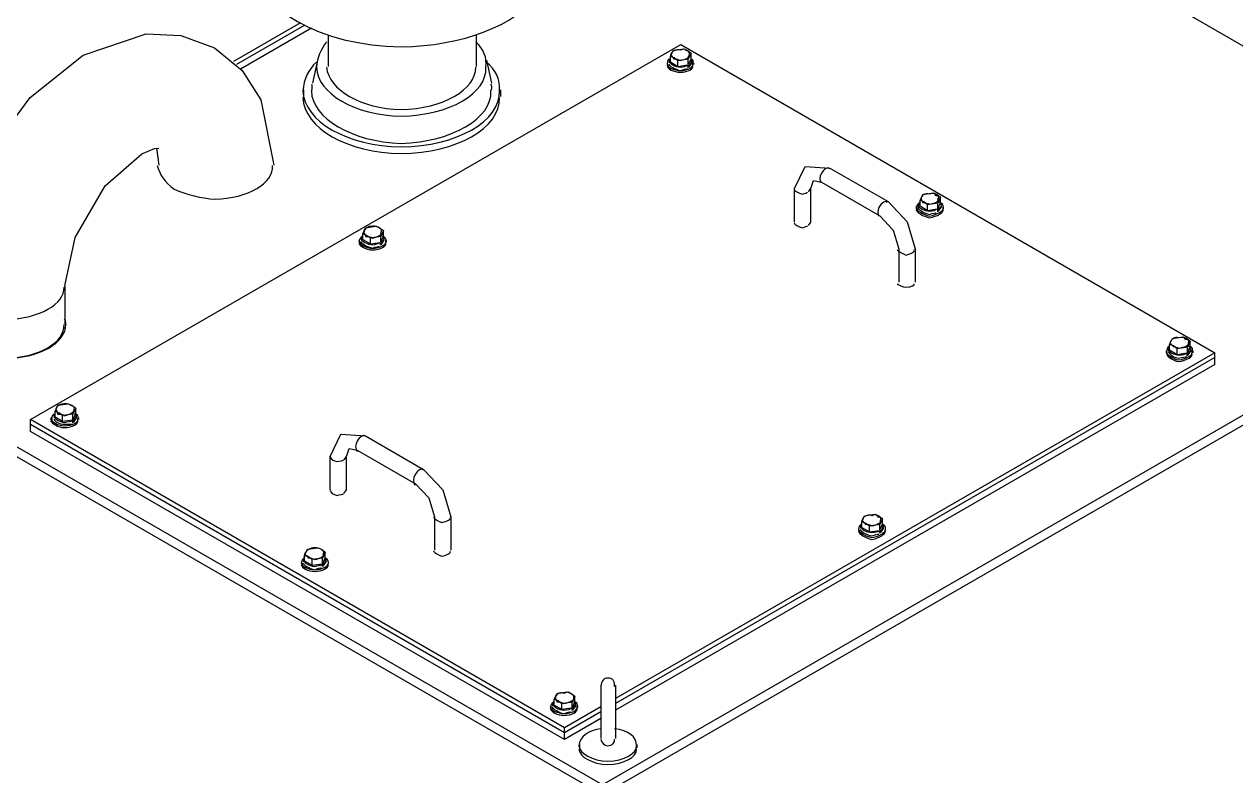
# Model space of a CAD drawing. Header units: inches. Extents: x 0.3 to 33.8, y 15.5 to 37.1.
# Drawn here: x 27.336 to 31.03, y 29.592 to 31.885 of the extents above; entities that cross this region are included whole.
import ezdxf

# ---------------------------------------------------------------- set-up
doc = ezdxf.new("R2010")
doc.units = ezdxf.units.IN
doc.header["$MEASUREMENT"] = 0

# ---------------------------------------------------------------- blocks, each defined once
blk = doc.blocks.new('60298_1')
at = {"transparency": 33554687}
for points in [[(29.8267, 32.527), (31.755, 31.4136)], [(29.0986, 29.5644), (24.8506, 32.0173)], [(28.1783, 31.8892), (27.9733, 31.771)], [(27.1088, 31.0872), (27.1403, 31.2917), (27.2261, 31.489), (27.3536, 31.661), (27.5153, 31.7906), (27.7074, 31.8557), (27.8132, 31.851), (27.916, 31.8133), (28.0002, 31.7436), (28.057, 31.6543), (28.0967, 31.4549)], [(28.1917, 31.882), (27.9831, 31.7617)], [(28.1917, 31.882), (27.9831, 31.7617)], [(28.2114, 31.8727), (27.9955, 31.7482)], [(28.2625, 31.8531), (28.2625, 31.7565)], [(28.7133, 31.8531), (28.7133, 31.7565)], [(27.3552, 30.6788), (29.3377, 31.8231)], [(29.3144, 31.8051), (29.3459, 31.8102)], [(29.3377, 31.8231), (30.9659, 30.8827)], [(29.3459, 31.8102), (29.3573, 31.8056)], [(28.23, 31.7751), (28.215, 31.7049)], [(28.7453, 31.7751), (28.7608, 31.7049)], [(29.3036, 31.7668), (29.3036, 31.7746)], [(29.3062, 31.787), (29.3144, 31.8051)], [(29.3062, 31.7699), (29.3062, 31.787)], [(29.3175, 31.7823), (29.3062, 31.787)], [(29.3289, 31.7736), (29.3175, 31.7823)], [(29.3604, 31.7787), (29.3289, 31.7736)], [(29.3289, 31.7565), (29.3289, 31.7736)], [(29.3573, 31.8056), (29.3692, 31.7968)], [(29.3692, 31.7968), (29.3604, 31.7787)], [(29.3604, 31.7617), (29.3604, 31.7787)], [(29.3609, 31.7627), (29.3692, 31.7797)], [(29.3692, 31.7797), (29.3692, 31.7968)], [(29.3717, 31.7668), (29.3717, 31.7746)], [(29.2969, 31.7617), (29.2969, 31.7668)], [(29.3062, 31.7699), (29.3289, 31.7565)], [(29.3289, 31.7565), (29.3583, 31.7612)], [(29.3583, 31.7612), (29.3583, 31.7612)], [(29.3604, 31.7617), (29.3604, 31.7617)], [(29.3604, 31.7601), (29.3604, 31.7601)], [(29.3604, 31.7524), (29.3604, 31.7601)], [(29.3609, 31.7627), (29.3609, 31.7627)], [(29.363, 31.7539), (29.3717, 31.7668)], [(29.363, 31.7617), (29.363, 31.7539)], [(29.363, 31.7539), (29.363, 31.7539)], [(29.3779, 31.7617), (29.3779, 31.7668)], [(28.1876, 31.6852), (28.1876, 31.6646)], [(28.7882, 31.6852), (28.7882, 31.6646)], [(27.4595, 31.0872), (27.491, 31.2344), (27.5829, 31.3914), (27.6944, 31.4895), (27.7332, 31.5055), (27.7466, 31.5071)], [(27.7389, 31.5066), (27.7461, 31.4549)], [(29.6842, 31.3837), (29.7172, 31.4513), (29.7926, 31.4461)], [(29.7926, 31.4461), (29.9697, 31.3439)], [(29.7343, 31.3837), (29.7425, 31.4079), (29.7673, 31.4028)], [(29.6842, 31.2814), (29.6842, 31.3837)], [(29.727, 31.3733), (29.7343, 31.3837)], [(29.7343, 31.2814), (29.7343, 31.3837)], [(29.7673, 31.4028), (29.9444, 31.3005)], [(30.0756, 31.3656), (30.1071, 31.3708)], [(30.1071, 31.3708), (30.1185, 31.3661)], [(29.9697, 31.3439), (30.0286, 31.2819), (30.0529, 31.1998)], [(30.0648, 31.3279), (30.0648, 31.3351)], [(30.0673, 31.3475), (30.0756, 31.3656)], [(30.0673, 31.3305), (30.0673, 31.3475)], [(30.0787, 31.3429), (30.0673, 31.3475)], [(30.0673, 31.3305), (30.0901, 31.317)], [(30.0901, 31.3341), (30.0787, 31.3429)], [(30.1216, 31.3393), (30.0901, 31.3341)], [(30.0901, 31.317), (30.0901, 31.3341)], [(30.1185, 31.3661), (30.1298, 31.3573)], [(30.1298, 31.3573), (30.1216, 31.3393)], [(30.1216, 31.3222), (30.1216, 31.3393)], [(30.1221, 31.3232), (30.1298, 31.3403)], [(30.1298, 31.3403), (30.1298, 31.3573)], [(30.1329, 31.3279), (30.1329, 31.3351)], [(29.9444, 31.3005), (29.9852, 31.2571), (30.0028, 31.1998)], [(30.058, 31.3222), (30.058, 31.3279)], [(30.0901, 31.317), (30.1195, 31.3217)], [(30.1195, 31.3217), (30.1195, 31.3217)], [(30.1216, 31.3222), (30.1216, 31.3222)], [(30.1216, 31.3207), (30.1216, 31.3207)], [(30.1216, 31.3129), (30.1216, 31.3207)], [(30.1221, 31.3232), (30.1221, 31.3232)], [(30.1241, 31.3145), (30.1329, 31.3279)], [(30.1241, 31.3222), (30.1241, 31.3145)], [(30.1241, 31.3145), (30.1241, 31.3145)], [(30.1391, 31.3222), (30.1391, 31.3279)], [(28.3678, 31.2453), (28.3766, 31.2633)], [(28.3766, 31.2633), (28.4076, 31.2685)], [(28.4076, 31.2685), (28.4195, 31.2639)], [(28.4195, 31.2639), (28.4308, 31.2551)], [(32.0281, 31.2251), (32.0281, 31.2561), (29.0986, 29.5644)], [(29.727, 31.2711), (29.7343, 31.2814)], [(28.3585, 31.22), (28.3585, 31.2256)], [(28.3653, 31.2256), (28.3653, 31.2334)], [(28.3678, 31.2282), (28.3678, 31.2453)], [(28.3797, 31.2406), (28.3678, 31.2453)], [(28.3678, 31.2282), (28.3911, 31.2148)], [(28.3911, 31.2324), (28.3797, 31.2406)], [(28.4226, 31.237), (28.3911, 31.2324)], [(28.3911, 31.2148), (28.3911, 31.2324)], [(28.3911, 31.2148), (28.4205, 31.2194)], [(28.4205, 31.2194), (28.4205, 31.2194)], [(28.4308, 31.2551), (28.4226, 31.237)], [(28.4226, 31.22), (28.4226, 31.237)], [(28.4226, 31.22), (28.4226, 31.22)], [(28.4231, 31.221), (28.4308, 31.238)], [(28.4231, 31.221), (28.4231, 31.221)], [(28.4246, 31.2122), (28.4334, 31.2256)], [(28.4246, 31.22), (28.4246, 31.2122)], [(28.4308, 31.238), (28.4308, 31.2551)], [(28.4334, 31.2256), (28.4334, 31.2334)], [(28.4401, 31.22), (28.4401, 31.2256)], [(32.0281, 31.2251), (29.0986, 29.5339)], [(28.4221, 31.2184), (28.4221, 31.2184)], [(28.4221, 31.2107), (28.4221, 31.2184)], [(28.4246, 31.2122), (28.4246, 31.2122)], [(30.0028, 31.1998), (30.0028, 31.0976)], [(30.0529, 31.1998), (30.0529, 31.0976)], [(29.0986, 29.5339), (26.2521, 31.1776)], [(27.4595, 31.0872), (27.4595, 30.97)], [(27.4605, 30.9545), (27.459, 30.9602)], [(30.8285, 30.9081), (30.8368, 30.9261)], [(30.8368, 30.9261), (30.8683, 30.9313)], [(30.8683, 30.9313), (30.8796, 30.9266)], [(30.8796, 30.9266), (30.891, 30.9179)], [(30.8192, 30.8827), (30.8192, 30.8884)], [(30.8259, 30.8884), (30.8259, 30.8957)], [(30.8285, 30.891), (30.8285, 30.9081)], [(30.8399, 30.9034), (30.8285, 30.9081)], [(30.8285, 30.891), (30.8512, 30.8776)], [(30.8512, 30.8946), (30.8399, 30.9034)], [(30.8827, 30.8998), (30.8512, 30.8946)], [(30.8512, 30.8776), (30.8512, 30.8946)], [(30.891, 30.9179), (30.8827, 30.8998)], [(30.8827, 30.8827), (30.8827, 30.8998)], [(30.8833, 30.8838), (30.891, 30.9008)], [(30.8853, 30.875), (30.8936, 30.8884)], [(30.891, 30.9008), (30.891, 30.9179)], [(30.8936, 30.8884), (30.8936, 30.8957)], [(30.9003, 30.8827), (30.9003, 30.8884)], [(30.9659, 30.8678), (30.9659, 30.8827), (29.1383, 29.8277)], [(30.9659, 30.8678), (29.1383, 29.8122)], [(30.9659, 30.8678), (29.1383, 29.8122)], [(30.8512, 30.8776), (30.8807, 30.8822)], [(30.8807, 30.8822), (30.8807, 30.8822)], [(30.8822, 30.8812), (30.8822, 30.8812)], [(30.8822, 30.8735), (30.8822, 30.8812)], [(30.8853, 30.875), (30.8822, 30.8766)], [(30.8827, 30.8827), (30.8827, 30.8827)], [(30.8833, 30.8838), (30.8833, 30.8838)], [(30.8853, 30.8827), (30.8853, 30.875)], [(30.9659, 30.8471), (30.9659, 30.8678)], [(30.9659, 30.8471), (29.1383, 29.7921)], [(27.43, 30.7036), (27.4383, 30.7221)], [(27.43, 30.6865), (27.43, 30.7036)], [(27.4414, 30.6994), (27.43, 30.7036)], [(27.4383, 30.7221), (27.4698, 30.7268)], [(27.4698, 30.7268), (27.4812, 30.7221)], [(27.4812, 30.7221), (27.4925, 30.7134)], [(27.4925, 30.7134), (27.4843, 30.6953)], [(27.4925, 30.6963), (27.4925, 30.7134)], [(28.9834, 29.7384), (27.3552, 30.6788)], [(27.3552, 30.6633), (27.3552, 30.6788)], [(27.4207, 30.6788), (27.4207, 30.6839)], [(27.4275, 30.6839), (27.4275, 30.6917)], [(27.43, 30.6865), (27.4528, 30.6736)], [(27.4528, 30.6906), (27.4414, 30.6994)], [(27.4843, 30.6953), (27.4528, 30.6906)], [(27.4528, 30.6736), (27.4528, 30.6906)], [(27.4528, 30.6736), (27.4822, 30.6777)], [(27.4822, 30.6777), (27.4822, 30.6777)], [(27.4838, 30.6767), (27.4838, 30.6767)], [(27.4838, 30.669), (27.4838, 30.6767)], [(27.4869, 30.6705), (27.4838, 30.6721)], [(27.4843, 30.6783), (27.4843, 30.6953)], [(27.4843, 30.6783), (27.4843, 30.6783)], [(27.4848, 30.6793), (27.4925, 30.6963)], [(27.4848, 30.6793), (27.4848, 30.6793)], [(27.4869, 30.6705), (27.4951, 30.6839)], [(27.4869, 30.6783), (27.4869, 30.6705)], [(27.4951, 30.6839), (27.4951, 30.6917)], [(27.5018, 30.6788), (27.5018, 30.6839)], [(28.9834, 29.7229), (27.3552, 30.6633)], [(28.9834, 29.7229), (27.3552, 30.6633)], [(27.3552, 30.6426), (27.3552, 30.6633)], [(28.9834, 29.7028), (27.3552, 30.6426)], [(28.2682, 30.5662), (28.3012, 30.6338), (28.3766, 30.6287)], [(28.3766, 30.6287), (28.5537, 30.5264)], [(28.2682, 30.4639), (28.2682, 30.5662)], [(28.311, 30.5559), (28.3183, 30.5662)], [(28.3183, 30.5662), (28.3265, 30.5905), (28.3513, 30.5853)], [(28.3183, 30.4639), (28.3183, 30.5662)], [(28.3513, 30.5853), (28.5284, 30.483)], [(28.5537, 30.5264), (28.6126, 30.4645), (28.6369, 30.3823)], [(28.5284, 30.483), (28.5692, 30.4397), (28.5868, 30.3823)], [(28.311, 30.4536), (28.3183, 30.4639)], [(28.5868, 30.3823), (28.5868, 30.2801)], [(28.6369, 30.3823), (28.6369, 30.2801)], [(29.8902, 30.3663), (29.8985, 30.3844)], [(29.8985, 30.3844), (29.93, 30.3896)], [(29.93, 30.3896), (29.9413, 30.3849)], [(29.9413, 30.3849), (29.9532, 30.3762)], [(29.9532, 30.3762), (29.9444, 30.3581)], [(29.9532, 30.3591), (29.9532, 30.3762)], [(29.8809, 30.341), (29.8809, 30.3467)], [(29.8876, 30.3467), (29.8876, 30.3545)], [(29.8902, 30.3493), (29.8902, 30.3663)], [(29.9016, 30.3617), (29.8902, 30.3663)], [(29.8902, 30.3493), (29.9135, 30.3364)], [(29.9135, 30.3534), (29.9016, 30.3617)], [(29.9444, 30.3581), (29.9135, 30.3534)], [(29.9135, 30.3364), (29.9135, 30.3534)], [(29.9135, 30.3364), (29.9424, 30.3405)], [(29.9424, 30.3405), (29.9424, 30.3405)], [(29.9444, 30.341), (29.9444, 30.3581)], [(29.9444, 30.341), (29.9444, 30.341)], [(29.9444, 30.3395), (29.9444, 30.3395)], [(29.9444, 30.3317), (29.9444, 30.3395)], [(29.945, 30.3421), (29.9532, 30.3591)], [(29.945, 30.3421), (29.945, 30.3421)], [(29.947, 30.3333), (29.9558, 30.3467)], [(29.947, 30.341), (29.947, 30.3333)], [(29.947, 30.3333), (29.947, 30.3333)], [(29.9558, 30.3467), (29.9558, 30.3545)], [(29.9625, 30.341), (29.9625, 30.3467)], [(28.1907, 30.2641), (28.1995, 30.2827)], [(28.1907, 30.2471), (28.1907, 30.2641)], [(28.2026, 30.26), (28.1907, 30.2641)], [(28.1995, 30.2827), (28.231, 30.2873)], [(28.214, 30.2512), (28.2026, 30.26)], [(28.231, 30.2873), (28.2424, 30.2827)], [(28.2424, 30.2827), (28.2537, 30.2739)], [(28.2537, 30.2739), (28.2455, 30.2558)], [(28.2537, 30.2569), (28.2537, 30.2739)], [(28.1819, 30.2393), (28.1819, 30.2445)], [(28.1881, 30.2445), (28.1881, 30.2522)], [(28.1907, 30.2471), (28.214, 30.2341)], [(28.2455, 30.2558), (28.214, 30.2512)], [(28.214, 30.2341), (28.214, 30.2512)], [(28.214, 30.2341), (28.2434, 30.2383)], [(28.2434, 30.2383), (28.2434, 30.2383)], [(28.2449, 30.2372), (28.2449, 30.2372)], [(28.2449, 30.23), (28.2449, 30.2372)], [(28.2455, 30.2388), (28.2455, 30.2558)], [(28.2455, 30.2388), (28.2455, 30.2388)], [(28.246, 30.2398), (28.2537, 30.2569)], [(28.246, 30.2398), (28.246, 30.2398)], [(28.2475, 30.231), (28.2563, 30.2445)], [(28.2475, 30.2388), (28.2475, 30.231)], [(28.2475, 30.231), (28.2475, 30.231)], [(28.2563, 30.2445), (28.2563, 30.2522)], [(28.263, 30.2393), (28.263, 30.2445)], [(29.0944, 29.868), (29.0944, 29.7053)], [(29.1383, 29.868), (29.1383, 29.7053)], [(28.9519, 29.8251), (28.9607, 29.8432)], [(28.9519, 29.8076), (28.9519, 29.8251)], [(28.9638, 29.8205), (28.9519, 29.8251)], [(28.9607, 29.8432), (28.9917, 29.8479)], [(28.9751, 29.8117), (28.9638, 29.8205)], [(29.0066, 29.8164), (28.9751, 29.8117)], [(28.9917, 29.8479), (29.0035, 29.8432)], [(29.0035, 29.8432), (29.0149, 29.8344)], [(29.0149, 29.8344), (29.0066, 29.8164)], [(29.0066, 29.7993), (29.0066, 29.8164)], [(29.0072, 29.8004), (29.0149, 29.8174)], [(29.0149, 29.8174), (29.0149, 29.8344)], [(28.9426, 29.7998), (28.9426, 29.805)], [(28.9493, 29.805), (28.9493, 29.8128)], [(28.9519, 29.8076), (28.9751, 29.7947)], [(28.9751, 29.7947), (28.9751, 29.8117)], [(28.9751, 29.7947), (29.0046, 29.7988)], [(29.0944, 29.8024), (28.9834, 29.7384)], [(29.0944, 29.7869), (28.9834, 29.7229)], [(29.0944, 29.7869), (28.9834, 29.7229)], [(29.0046, 29.7988), (29.0046, 29.7988)], [(29.0061, 29.7978), (29.0061, 29.7978)], [(29.0061, 29.7905), (29.0061, 29.7978)], [(29.0066, 29.7993), (29.0066, 29.7993)], [(29.0072, 29.8004), (29.0072, 29.8004)], [(29.0087, 29.7921), (29.0175, 29.805)], [(29.0087, 29.7993), (29.0087, 29.7921)], [(29.0087, 29.7921), (29.0087, 29.7921)], [(29.0175, 29.805), (29.0175, 29.8128)], [(29.0242, 29.7998), (29.0242, 29.805)], [(29.0944, 29.7668), (28.9834, 29.7028)], [(28.9834, 29.7229), (28.9834, 29.7384)], [(28.9834, 29.7028), (28.9834, 29.7229)], [(29.0288, 29.6873), (29.0288, 29.6769)], [(29.2039, 29.6873), (29.2039, 29.6769)]]:
    blk.add_lwpolyline(points, dxfattribs=at)
for points, knots in [([(28.0358, 32.0741), (28.0376, 31.935), (28.2393, 31.8185), (28.4851, 31.8159), (28.6704, 31.8185), (28.8347, 31.8819), (28.9034, 31.976)], [0, 0, 0, 0, 1, 1, 1, 2, 2, 2, 2]), ([(28.2578, 31.8314), (28.2403, 31.8088), (28.2284, 31.7831), (28.2269, 31.7539), (28.2284, 31.6741), (28.3447, 31.607), (28.4851, 31.6042), (28.6316, 31.607), (28.7479, 31.6741), (28.7433, 31.7539), (28.7479, 31.7831), (28.736, 31.8088), (28.7123, 31.8314)], [0, 0, 0, 0, 1, 1, 1, 2, 2, 2, 3, 3, 3, 4, 4, 4, 4]), ([(29.301, 31.7797), (29.3002, 31.7777), (29.2971, 31.7726), (29.2958, 31.7643), (29.2971, 31.7544), (29.3153, 31.7439), (29.3371, 31.7436), (29.3602, 31.7439), (29.3784, 31.7544), (29.3733, 31.7643), (29.3784, 31.7726), (29.3753, 31.7777), (29.3681, 31.7797)], [0, 0, 0, 0, 1, 1, 1, 2, 2, 2, 3, 3, 3, 4, 4, 4, 4]), ([(29.3062, 31.7797), (29.3046, 31.7802), (29.3037, 31.7776), (29.301, 31.7746), (29.3037, 31.7642), (29.319, 31.7554), (29.3371, 31.7539), (29.3462, 31.7554), (29.3542, 31.7572), (29.3578, 31.7591)], [0, 0, 0, 0, 1, 1, 1, 2, 2, 2, 3, 3, 3, 3]), ([(29.3526, 31.8056), (29.3524, 31.8087), (29.3452, 31.8104), (29.3371, 31.8056), (29.3222, 31.8104), (29.3096, 31.8032), (29.3062, 31.7901), (29.3096, 31.7899), (29.3126, 31.7857), (29.3165, 31.7797)], [0, 0, 0, 0, 1, 1, 1, 2, 2, 2, 3, 3, 3, 3]), ([(29.3165, 31.7797), (29.3231, 31.7796), (29.3303, 31.7779), (29.3371, 31.7746), (29.3533, 31.7779), (29.3659, 31.7852), (29.363, 31.7901), (29.3659, 31.7985), (29.363, 31.8026), (29.3526, 31.8056)], [0, 0, 0, 0, 1, 1, 1, 2, 2, 2, 3, 3, 3, 3]), ([(29.363, 31.7591), (29.3687, 31.7655), (29.3718, 31.7702), (29.3681, 31.7746), (29.3718, 31.7776), (29.3709, 31.7802), (29.3681, 31.7797)], [0, 0, 0, 0, 1, 1, 1, 2, 2, 2, 2]), ([(28.2269, 31.7694), (28.2024, 31.7474), (28.1878, 31.7167), (28.1855, 31.6816), (28.1878, 31.5896), (28.3223, 31.512), (28.4851, 31.5112), (28.6541, 31.512), (28.7885, 31.5896), (28.7846, 31.6816), (28.7885, 31.7167), (28.7739, 31.7474), (28.7433, 31.7694)], [0, 0, 0, 0, 1, 1, 1, 2, 2, 2, 3, 3, 3, 4, 4, 4, 4]), ([(28.2578, 31.7539), (28.2629, 31.6851), (28.3637, 31.6268), (28.4851, 31.6248), (28.6126, 31.6268), (28.7134, 31.6851), (28.7123, 31.7539)], [0, 0, 0, 0, 1, 1, 1, 2, 2, 2, 2]), ([(29.2958, 31.7591), (29.2971, 31.7491), (29.3153, 31.7386), (29.3371, 31.7384), (29.3602, 31.7386), (29.3784, 31.7491), (29.3733, 31.7591)], [0, 0, 0, 0, 1, 1, 1, 2, 2, 2, 2]), ([(29.301, 31.7643), (29.3037, 31.7565), (29.319, 31.7477), (29.3371, 31.7436), (29.3462, 31.7477), (29.3542, 31.7495), (29.3578, 31.7488)], [0, 0, 0, 0, 1, 1, 1, 2, 2, 2, 2]), ([(28.2114, 31.7023), (28.2137, 31.6986), (28.213, 31.692), (28.2114, 31.6816), (28.213, 31.5976), (28.3362, 31.5265), (28.4851, 31.5215), (28.6401, 31.5265), (28.7633, 31.5976), (28.7588, 31.6816), (28.7633, 31.692), (28.7626, 31.6986), (28.7588, 31.7023)], [0, 0, 0, 0, 1, 1, 1, 2, 2, 2, 3, 3, 3, 4, 4, 4, 4]), ([(28.1855, 31.661), (28.1878, 31.5692), (28.3223, 31.4915), (28.4851, 31.4906), (28.6541, 31.4915), (28.7885, 31.5692), (28.7846, 31.661)], [0, 0, 0, 0, 1, 1, 1, 2, 2, 2, 2]), ([(27.7931, 31.3821), (27.8307, 31.3649), (27.8753, 31.3542), (27.917, 31.3511), (28.0185, 31.3542), (28.097, 31.3995), (28.0926, 31.4544)], [0, 0, 0, 0, 1, 1, 1, 2, 2, 2, 2]), ([(29.7916, 31.4441), (29.7859, 31.4505), (29.7747, 31.444), (29.7658, 31.4286), (29.7609, 31.42), (29.7609, 31.4071), (29.7658, 31.4028)], [0, 0, 0, 0, 1, 1, 1, 2, 2, 2, 2]), ([(29.6831, 31.3821), (29.6844, 31.3759), (29.6957, 31.3695), (29.709, 31.3666), (29.7161, 31.3695), (29.7225, 31.371), (29.7244, 31.3718)], [0, 0, 0, 0, 1, 1, 1, 2, 2, 2, 2]), ([(30.1169, 31.3615), (30.1135, 31.3693), (30.1064, 31.371), (30.0963, 31.3666), (30.0833, 31.371), (30.0707, 31.3637), (30.0704, 31.3511), (30.0707, 31.3504), (30.0737, 31.3463), (30.0756, 31.3408)], [0, 0, 0, 0, 1, 1, 1, 2, 2, 2, 3, 3, 3, 3]), ([(29.9672, 31.3408), (29.9629, 31.3483), (29.9517, 31.3418), (29.9413, 31.3253), (29.9379, 31.3179), (29.9379, 31.3049), (29.9413, 31.2995)], [0, 0, 0, 0, 1, 1, 1, 2, 2, 2, 2]), ([(30.0653, 31.3408), (30.0613, 31.3383), (30.0582, 31.3332), (30.0549, 31.3253), (30.0582, 31.3149), (30.0764, 31.3044), (30.0963, 31.2995), (30.1213, 31.3044), (30.1395, 31.3149), (30.1376, 31.3253), (30.1395, 31.3332), (30.1365, 31.3383), (30.1272, 31.3408)], [0, 0, 0, 0, 1, 1, 1, 2, 2, 2, 3, 3, 3, 4, 4, 4, 4]), ([(30.0653, 31.3408), (30.0657, 31.3408), (30.0648, 31.3382), (30.0601, 31.3305), (30.0648, 31.3247), (30.0801, 31.3159), (30.0963, 31.315), (30.1073, 31.3159), (30.1153, 31.3177), (30.1169, 31.3201)], [0, 0, 0, 0, 1, 1, 1, 2, 2, 2, 3, 3, 3, 3]), ([(30.0756, 31.3408), (30.0843, 31.3402), (30.0914, 31.3385), (30.0963, 31.3356), (30.1144, 31.3385), (30.127, 31.3458), (30.1221, 31.3511), (30.127, 31.3591), (30.1241, 31.3632), (30.1169, 31.3615)], [0, 0, 0, 0, 1, 1, 1, 2, 2, 2, 3, 3, 3, 3]), ([(30.1221, 31.3201), (30.1298, 31.3261), (30.1329, 31.3308), (30.1324, 31.3305), (30.1329, 31.3382), (30.132, 31.3408), (30.1272, 31.3408)], [0, 0, 0, 0, 1, 1, 1, 2, 2, 2, 2]), ([(30.0549, 31.3201), (30.0582, 31.3096), (30.0764, 31.2991), (30.0963, 31.2943), (30.1213, 31.2991), (30.1395, 31.3096), (30.1376, 31.3201)], [0, 0, 0, 0, 1, 1, 1, 2, 2, 2, 2]), ([(30.0601, 31.3253), (30.0648, 31.3171), (30.0801, 31.3083), (30.0963, 31.3047), (30.1073, 31.3083), (30.1153, 31.31), (30.1169, 31.3098)], [0, 0, 0, 0, 1, 1, 1, 2, 2, 2, 2]), ([(28.4179, 31.2633), (28.4143, 31.2671), (28.4071, 31.2688), (28.3973, 31.2685), (28.3841, 31.2688), (28.3715, 31.2615), (28.3715, 31.2478), (28.3715, 31.2483), (28.3745, 31.2441), (28.3766, 31.2375)], [0, 0, 0, 0, 1, 1, 1, 2, 2, 2, 3, 3, 3, 3]), ([(28.3766, 31.2375), (28.385, 31.238), (28.3922, 31.2363), (28.3973, 31.2324), (28.4152, 31.2363), (28.4278, 31.2436), (28.4231, 31.2478), (28.4278, 31.2569), (28.4248, 31.261), (28.4179, 31.2633)], [0, 0, 0, 0, 1, 1, 1, 2, 2, 2, 3, 3, 3, 3]), ([(29.6831, 31.2788), (29.6844, 31.2737), (29.6957, 31.2673), (29.709, 31.2633), (29.7161, 31.2673), (29.7225, 31.2688), (29.7244, 31.2685)], [0, 0, 0, 0, 1, 1, 1, 2, 2, 2, 2]), ([(28.3663, 31.2375), (28.3621, 31.2361), (28.359, 31.231), (28.356, 31.222), (28.359, 31.2128), (28.3772, 31.2022), (28.3973, 31.2014), (28.4221, 31.2022), (28.4403, 31.2128), (28.4386, 31.222), (28.4403, 31.231), (28.4372, 31.2361), (28.4283, 31.2375)], [0, 0, 0, 0, 1, 1, 1, 2, 2, 2, 3, 3, 3, 4, 4, 4, 4]), ([(28.3611, 31.222), (28.3656, 31.2149), (28.3808, 31.2061), (28.3973, 31.2014), (28.408, 31.2061), (28.4161, 31.2078), (28.4179, 31.2065)], [0, 0, 0, 0, 1, 1, 1, 2, 2, 2, 2]), ([(28.3663, 31.2375), (28.3665, 31.2386), (28.3656, 31.236), (28.3611, 31.2324), (28.3656, 31.2226), (28.3808, 31.2137), (28.3973, 31.2117), (28.408, 31.2137), (28.4161, 31.2155), (28.4179, 31.2169)], [0, 0, 0, 0, 1, 1, 1, 2, 2, 2, 3, 3, 3, 3]), ([(28.4231, 31.2169), (28.4306, 31.2239), (28.4337, 31.2286), (28.4334, 31.2324), (28.4337, 31.236), (28.4328, 31.2386), (28.4283, 31.2375)], [0, 0, 0, 0, 1, 1, 1, 2, 2, 2, 2]), ([(28.356, 31.2169), (28.359, 31.2074), (28.3772, 31.1969), (28.3973, 31.1962), (28.4221, 31.1969), (28.4403, 31.2074), (28.4386, 31.2169)], [0, 0, 0, 0, 1, 1, 1, 2, 2, 2, 2]), ([(29.9981, 31.1962), (30.0031, 31.192), (30.0143, 31.1855), (30.024, 31.1807), (30.0419, 31.1855), (30.0531, 31.192), (30.0498, 31.1962)], [0, 0, 0, 0, 1, 1, 1, 2, 2, 2, 2]), ([(27.1063, 31.0826), (27.1093, 31.0316), (27.1878, 30.9863), (27.2818, 30.9845), (27.3813, 30.9863), (27.4597, 31.0316), (27.4574, 31.0826)], [0, 0, 0, 0, 1, 1, 1, 2, 2, 2, 2]), ([(29.9981, 31.0929), (30.0031, 31.0898), (30.0143, 31.0833), (30.024, 31.0826), (30.0419, 31.0833), (30.0531, 31.0898), (30.0498, 31.0929)], [0, 0, 0, 0, 1, 1, 1, 2, 2, 2, 2]), ([(27.1063, 30.9845), (27.1072, 30.9829), (27.1062, 30.9765), (27.1011, 30.969), (27.1062, 30.9132), (27.186, 30.8671), (27.2818, 30.8657), (27.383, 30.8671), (27.4629, 30.9132), (27.4626, 30.969), (27.4629, 30.9765), (27.4618, 30.9829), (27.4574, 30.9845)], [0, 0, 0, 0, 1, 1, 1, 2, 2, 2, 3, 3, 3, 4, 4, 4, 4]), ([(27.1063, 30.969), (27.1093, 30.9142), (27.1878, 30.8689), (27.2818, 30.8657), (27.3813, 30.8689), (27.4597, 30.9142), (27.4574, 30.969)], [0, 0, 0, 0, 1, 1, 1, 2, 2, 2, 2]), ([(30.876, 30.9225), (30.8746, 30.9299), (30.8675, 30.9316), (30.8554, 30.9277), (30.8445, 30.9316), (30.8318, 30.9243), (30.8296, 30.9122), (30.8318, 30.911), (30.8348, 30.9069), (30.8399, 30.9019)], [0, 0, 0, 0, 1, 1, 1, 2, 2, 2, 3, 3, 3, 3]), ([(30.8244, 30.9019), (30.8224, 30.8989), (30.8194, 30.8938), (30.8192, 30.8864), (30.8194, 30.8755), (30.8376, 30.865), (30.8554, 30.8605), (30.8825, 30.865), (30.9007, 30.8755), (30.8967, 30.8864), (30.9007, 30.8938), (30.8976, 30.8989), (30.8915, 30.9019)], [0, 0, 0, 0, 1, 1, 1, 2, 2, 2, 3, 3, 3, 4, 4, 4, 4]), ([(30.8244, 30.9019), (30.8269, 30.9013), (30.826, 30.8988), (30.8244, 30.8915), (30.826, 30.8853), (30.8412, 30.8765), (30.8554, 30.876), (30.8684, 30.8765), (30.8765, 30.8783), (30.8812, 30.8812)], [0, 0, 0, 0, 1, 1, 1, 2, 2, 2, 3, 3, 3, 3]), ([(30.8399, 30.9019), (30.8454, 30.9008), (30.8525, 30.8991), (30.8554, 30.8967), (30.8756, 30.8991), (30.8882, 30.9063), (30.8864, 30.9122), (30.8882, 30.9196), (30.8852, 30.9238), (30.876, 30.9225)], [0, 0, 0, 0, 1, 1, 1, 2, 2, 2, 3, 3, 3, 3]), ([(30.8812, 30.8812), (30.891, 30.8867), (30.894, 30.8913), (30.8915, 30.8915), (30.894, 30.8988), (30.8932, 30.9013), (30.8864, 30.9019)], [0, 0, 0, 0, 1, 1, 1, 2, 2, 2, 2]), ([(30.8192, 30.8812), (30.8194, 30.8702), (30.8376, 30.8597), (30.8554, 30.8554), (30.8825, 30.8597), (30.9007, 30.8702), (30.8967, 30.8812)], [0, 0, 0, 0, 1, 1, 1, 2, 2, 2, 2]), ([(30.8244, 30.8864), (30.826, 30.8776), (30.8412, 30.8688), (30.8554, 30.8657), (30.8684, 30.8688), (30.8765, 30.8706), (30.8812, 30.8709)], [0, 0, 0, 0, 1, 1, 1, 2, 2, 2, 2]), ([(27.4781, 30.7211), (27.4762, 30.7255), (27.469, 30.7272), (27.4574, 30.7263), (27.446, 30.7272), (27.4334, 30.7199), (27.4316, 30.7108), (27.4334, 30.7066), (27.4363, 30.7025), (27.4368, 30.6953)], [0, 0, 0, 0, 1, 1, 1, 2, 2, 2, 3, 3, 3, 3]), ([(27.4368, 30.6953), (27.4469, 30.6964), (27.4541, 30.6947), (27.4574, 30.6901), (27.4771, 30.6947), (27.4897, 30.702), (27.4884, 30.7108), (27.4897, 30.7153), (27.4867, 30.7194), (27.4781, 30.7211)], [0, 0, 0, 0, 1, 1, 1, 2, 2, 2, 3, 3, 3, 3]), ([(27.4161, 30.6746), (27.4209, 30.6658), (27.4391, 30.6553), (27.4574, 30.654), (27.484, 30.6553), (27.5022, 30.6658), (27.4987, 30.6746)], [0, 0, 0, 0, 1, 1, 1, 2, 2, 2, 2]), ([(27.4264, 30.6953), (27.424, 30.6945), (27.4209, 30.6894), (27.4161, 30.6798), (27.4209, 30.6711), (27.4391, 30.6606), (27.4574, 30.6591), (27.484, 30.6606), (27.5022, 30.6711), (27.4987, 30.6798), (27.5022, 30.6894), (27.4991, 30.6945), (27.4884, 30.6953)], [0, 0, 0, 0, 1, 1, 1, 2, 2, 2, 3, 3, 3, 4, 4, 4, 4]), ([(27.4264, 30.6953), (27.4284, 30.6969), (27.4275, 30.6944), (27.4264, 30.6901), (27.4275, 30.6809), (27.4427, 30.6721), (27.4574, 30.6695), (27.4699, 30.6721), (27.478, 30.6739), (27.4832, 30.6746)], [0, 0, 0, 0, 1, 1, 1, 2, 2, 2, 3, 3, 3, 3]), ([(27.4264, 30.6798), (27.4275, 30.6732), (27.4427, 30.6644), (27.4574, 30.6643), (27.4699, 30.6644), (27.478, 30.6662), (27.4832, 30.6643)], [0, 0, 0, 0, 1, 1, 1, 2, 2, 2, 2]), ([(27.4832, 30.6746), (27.4925, 30.6823), (27.4956, 30.6869), (27.4936, 30.6901), (27.4956, 30.6944), (27.4947, 30.6969), (27.4884, 30.6953)], [0, 0, 0, 0, 1, 1, 1, 2, 2, 2, 2]), ([(28.3766, 30.6282), (28.3699, 30.6329), (28.3586, 30.6264), (28.3508, 30.6127), (28.3448, 30.6025), (28.3448, 30.5896), (28.3508, 30.5817)], [0, 0, 0, 0, 1, 1, 1, 2, 2, 2, 2]), ([(28.2682, 30.5662), (28.2684, 30.5584), (28.2796, 30.5519), (28.2888, 30.5507), (28.3001, 30.5519), (28.3065, 30.5534), (28.3095, 30.5559)], [0, 0, 0, 0, 1, 1, 1, 2, 2, 2, 2]), ([(28.5522, 30.5249), (28.5469, 30.5307), (28.5356, 30.5242), (28.5264, 30.5094), (28.5218, 30.5003), (28.5218, 30.4874), (28.5264, 30.4784)], [0, 0, 0, 0, 1, 1, 1, 2, 2, 2, 2]), ([(28.2682, 30.4629), (28.2684, 30.4562), (28.2796, 30.4497), (28.2888, 30.4474), (28.3001, 30.4497), (28.3065, 30.4512), (28.3095, 30.4526)], [0, 0, 0, 0, 1, 1, 1, 2, 2, 2, 2]), ([(28.5832, 30.3803), (28.587, 30.3744), (28.5982, 30.368), (28.609, 30.3648), (28.6259, 30.368), (28.6371, 30.3744), (28.6348, 30.3803)], [0, 0, 0, 0, 1, 1, 1, 2, 2, 2, 2]), ([(29.9413, 30.3803), (29.9365, 30.3882), (29.9294, 30.39), (29.9207, 30.3854), (29.9063, 30.39), (29.8937, 30.3827), (29.8897, 30.37), (29.8937, 30.3694), (29.8967, 30.3653), (29.9, 30.3596)], [0, 0, 0, 0, 1, 1, 1, 2, 2, 2, 3, 3, 3, 3]), ([(29.9, 30.3596), (29.9073, 30.3592), (29.9144, 30.3574), (29.9207, 30.3545), (29.9374, 30.3574), (29.95, 30.3647), (29.9465, 30.37), (29.95, 30.378), (29.9471, 30.3821), (29.9413, 30.3803)], [0, 0, 0, 0, 1, 1, 1, 2, 2, 2, 3, 3, 3, 3]), ([(29.8897, 30.3596), (29.8843, 30.3573), (29.8812, 30.3521), (29.8794, 30.3441), (29.8812, 30.3339), (29.8994, 30.3234), (29.9207, 30.3183), (29.9443, 30.3234), (29.9625, 30.3339), (29.962, 30.3441), (29.9625, 30.3521), (29.9595, 30.3573), (29.9517, 30.3596)], [0, 0, 0, 0, 1, 1, 1, 2, 2, 2, 3, 3, 3, 4, 4, 4, 4]), ([(29.8794, 30.339), (29.8812, 30.3286), (29.8994, 30.3181), (29.9207, 30.3131), (29.9443, 30.3181), (29.9625, 30.3286), (29.962, 30.339)], [0, 0, 0, 0, 1, 1, 1, 2, 2, 2, 2]), ([(29.8845, 30.3441), (29.8878, 30.336), (29.9031, 30.3272), (29.9207, 30.3235), (29.9303, 30.3272), (29.9383, 30.329), (29.9413, 30.3286)], [0, 0, 0, 0, 1, 1, 1, 2, 2, 2, 2]), ([(29.8897, 30.3596), (29.8887, 30.3597), (29.8878, 30.3571), (29.8845, 30.3545), (29.8878, 30.3437), (29.9031, 30.3349), (29.9207, 30.3338), (29.9303, 30.3349), (29.9383, 30.3367), (29.9413, 30.339)], [0, 0, 0, 0, 1, 1, 1, 2, 2, 2, 3, 3, 3, 3]), ([(29.9465, 30.339), (29.9528, 30.345), (29.9559, 30.3497), (29.9517, 30.3545), (29.9559, 30.3571), (29.955, 30.3597), (29.9517, 30.3596)], [0, 0, 0, 0, 1, 1, 1, 2, 2, 2, 2]), ([(28.2424, 30.2822), (28.2373, 30.2861), (28.2301, 30.2878), (28.2217, 30.2873), (28.2071, 30.2878), (28.1945, 30.2805), (28.1907, 30.2667), (28.1945, 30.2672), (28.1974, 30.2631), (28.201, 30.2563)], [0, 0, 0, 0, 1, 1, 1, 2, 2, 2, 3, 3, 3, 3]), ([(28.201, 30.2563), (28.208, 30.257), (28.2152, 30.2553), (28.2217, 30.2512), (28.2382, 30.2553), (28.2508, 30.2625), (28.2475, 30.2667), (28.2508, 30.2758), (28.2478, 30.28), (28.2424, 30.2822)], [0, 0, 0, 0, 1, 1, 1, 2, 2, 2, 3, 3, 3, 3]), ([(28.5832, 30.277), (28.587, 30.2722), (28.5982, 30.2658), (28.609, 30.2615), (28.6259, 30.2658), (28.6371, 30.2722), (28.6348, 30.277)], [0, 0, 0, 0, 1, 1, 1, 2, 2, 2, 2]), ([(28.1907, 30.2563), (28.1851, 30.2551), (28.182, 30.2499), (28.1804, 30.2409), (28.182, 30.2317), (28.2002, 30.2212), (28.2217, 30.2202), (28.2451, 30.2212), (28.2633, 30.2317), (28.263, 30.2409), (28.2633, 30.2499), (28.2602, 30.2551), (28.2527, 30.2563)], [0, 0, 0, 0, 1, 1, 1, 2, 2, 2, 3, 3, 3, 4, 4, 4, 4]), ([(28.1804, 30.2357), (28.182, 30.2264), (28.2002, 30.2159), (28.2217, 30.215), (28.2451, 30.2159), (28.2633, 30.2264), (28.263, 30.2357)], [0, 0, 0, 0, 1, 1, 1, 2, 2, 2, 2]), ([(28.1855, 30.2409), (28.1886, 30.2338), (28.2038, 30.225), (28.2217, 30.2202), (28.231, 30.225), (28.2391, 30.2268), (28.2424, 30.2254)], [0, 0, 0, 0, 1, 1, 1, 2, 2, 2, 2]), ([(28.1907, 30.2563), (28.1895, 30.2575), (28.1886, 30.2549), (28.1855, 30.2512), (28.1886, 30.2415), (28.2038, 30.2327), (28.2217, 30.2305), (28.231, 30.2327), (28.2391, 30.2345), (28.2424, 30.2357)], [0, 0, 0, 0, 1, 1, 1, 2, 2, 2, 3, 3, 3, 3]), ([(28.2475, 30.2357), (28.2536, 30.2428), (28.2567, 30.2475), (28.2527, 30.2512), (28.2567, 30.2549), (28.2558, 30.2575), (28.2527, 30.2563)], [0, 0, 0, 0, 1, 1, 1, 2, 2, 2, 2]), ([(29.1357, 29.8639), (29.1384, 29.8806), (29.1286, 29.8904), (29.1151, 29.8897), (29.1044, 29.8904), (29.0946, 29.8806), (29.0944, 29.8639)], [0, 0, 0, 0, 1, 1, 1, 2, 2, 2, 2]), ([(28.9498, 29.8174), (28.9462, 29.8156), (28.9431, 29.8105), (28.9395, 29.8019), (28.9431, 29.7923), (28.9613, 29.7818), (28.9808, 29.7812), (29.0062, 29.7818), (29.0244, 29.7923), (29.0221, 29.8019), (29.0244, 29.8105), (29.0213, 29.8156), (29.0118, 29.8174)], [0, 0, 0, 0, 1, 1, 1, 2, 2, 2, 3, 3, 3, 4, 4, 4, 4]), ([(28.9498, 29.8174), (28.9506, 29.8181), (28.9497, 29.8155), (28.9447, 29.8122), (28.9497, 29.8021), (28.965, 29.7933), (28.9808, 29.7916), (28.9921, 29.7933), (29.0002, 29.795), (29.0015, 29.7967)], [0, 0, 0, 0, 1, 1, 1, 2, 2, 2, 3, 3, 3, 3]), ([(29.0015, 29.8432), (28.9984, 29.8466), (28.9912, 29.8483), (28.9808, 29.8432), (28.9682, 29.8483), (28.9556, 29.8411), (28.955, 29.8277), (28.9556, 29.8278), (28.9586, 29.8236), (28.9602, 29.8174)], [0, 0, 0, 0, 1, 1, 1, 2, 2, 2, 3, 3, 3, 3]), ([(28.9602, 29.8174), (28.9691, 29.8175), (28.9763, 29.8158), (28.9808, 29.8122), (28.9993, 29.8158), (29.0119, 29.8231), (29.0118, 29.8277), (29.0119, 29.8364), (29.009, 29.8405), (29.0015, 29.8432)], [0, 0, 0, 0, 1, 1, 1, 2, 2, 2, 3, 3, 3, 3]), ([(29.0066, 29.7967), (29.0147, 29.8034), (29.0178, 29.8081), (29.017, 29.8122), (29.0178, 29.8155), (29.0169, 29.8181), (29.0118, 29.8174)], [0, 0, 0, 0, 1, 1, 1, 2, 2, 2, 2]), ([(28.9395, 29.7967), (28.9431, 29.787), (28.9613, 29.7764), (28.9808, 29.7761), (29.0062, 29.7764), (29.0244, 29.787), (29.0221, 29.7967)], [0, 0, 0, 0, 1, 1, 1, 2, 2, 2, 2]), ([(28.9447, 29.8019), (28.9497, 29.7944), (28.965, 29.7856), (28.9808, 29.7812), (28.9921, 29.7856), (29.0002, 29.7874), (29.0015, 29.7864)], [0, 0, 0, 0, 1, 1, 1, 2, 2, 2, 2]), ([(29.0944, 29.7348), (29.0559, 29.7307), (29.0289, 29.7106), (29.0273, 29.6831), (29.0289, 29.6596), (29.0681, 29.6369), (29.1151, 29.6367)], [0, 0, 0, 0, 1, 1, 1, 2, 2, 2, 2]), ([(29.1151, 29.6367), (29.1649, 29.6369), (29.2041, 29.6596), (29.2029, 29.6831), (29.2041, 29.7106), (29.1771, 29.7307), (29.1357, 29.7348)], [0, 0, 0, 0, 1, 1, 1, 2, 2, 2, 2]), ([(29.0944, 29.7038), (29.0946, 29.6937), (29.1044, 29.6839), (29.1151, 29.6831), (29.1286, 29.6839), (29.1384, 29.6937), (29.1357, 29.7038)], [0, 0, 0, 0, 1, 1, 1, 2, 2, 2, 2])]:
    blk.add_open_spline(points, degree=3, knots=knots, dxfattribs=at)
for points in [[(27.7414, 31.4544), (27.7465, 31.4286), (27.765, 31.4028), (27.7931, 31.3821)], [(29.0273, 29.6728), (29.0289, 29.6493), (29.0681, 29.6267), (29.1151, 29.6263)], [(29.1151, 29.6263), (29.1649, 29.6267), (29.2041, 29.6493), (29.2029, 29.6728)]]:
    blk.add_open_spline(points, degree=3, dxfattribs=at)

msp = doc.modelspace()

# ---------------------------------------------------------------- block references
msp.add_blockref('60298_1', (0, 0))

doc.saveas('drawing.dxf')
